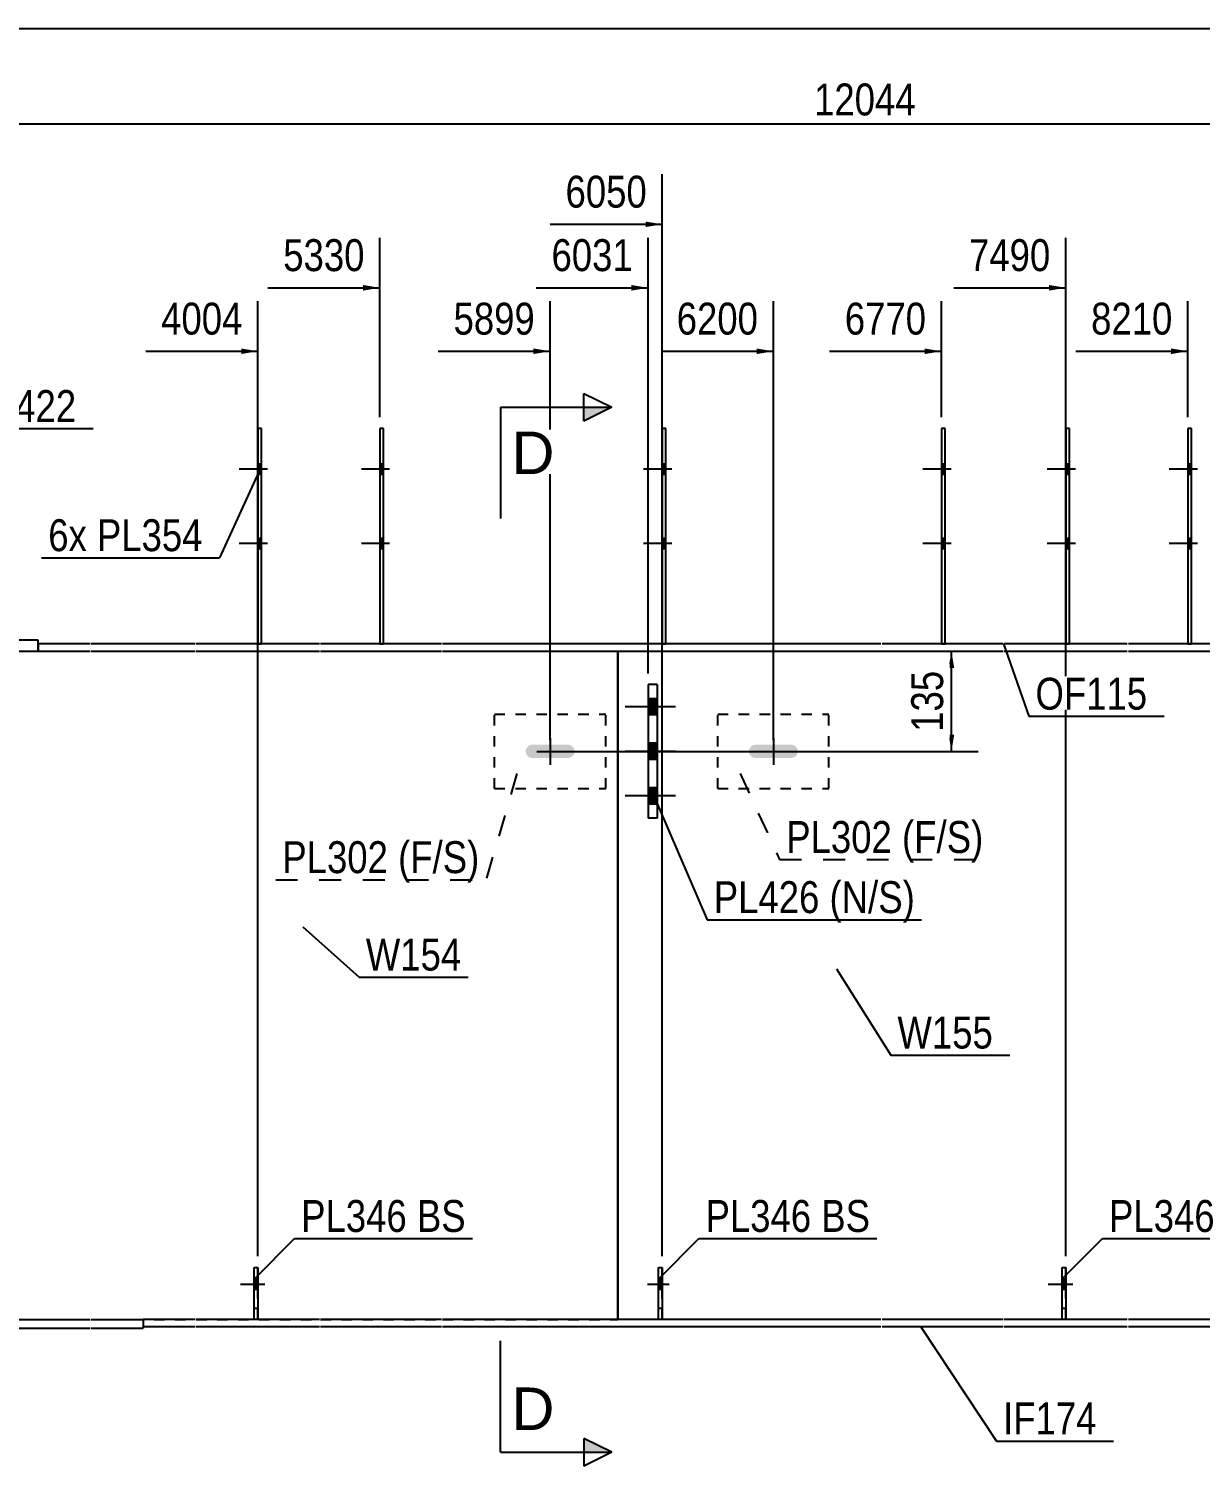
# Model space of a CAD drawing. Header units: millimetres. Extents: x -46 to 357, y -191 to 86.
# Drawn here: x 67.4 to 172.7, y -43.2 to 85.9 of the extents above; entities that cross this region are included whole.
import ezdxf

# ---------------------------------------------------------------- set-up
doc = ezdxf.new("R2010")
doc.units = ezdxf.units.MM
doc.linetypes.add('DXK_LINE_DOT1', pattern=[1.8814, 0.9407, -0.9407])
doc.linetypes.add('DXK_LINE_DOT2', pattern=[3.9198, 1.9599, -1.9599])
doc.styles.add('Arial', font='ARIAL.TTF', dxfattribs={"height": 0.2})
doc.styles.add('Arial Narrow', font='ARIALN.TTF', dxfattribs={"height": 0.2})

# ---------------------------------------------------------------- blocks, each defined once
blk = doc.blocks.new('Unknown-623514957-1211')
at = {"color": 5, "linetype": 'Continuous'}
blk.add_line((356.55, 85.89), (-43.45, 85.89), dxfattribs=at)
blk = doc.blocks.new('Part-623514957-1298 - 1232')
at = {"color": 2, "linetype": 'Continuous'}
for p, q in [((68.28, 30.67), (68.28, 30)), ((72.95, 30.67), (68.28, 30.67)), ((68.28, 30), (72.95, 30)), ((82.38, 30.67), (73.05, 30.67)), ((73.05, 30), (82.38, 30)), ((93.55, 30.67), (82.48, 30.67)), ((82.48, 30), (93.55, 30)), ((104.52, 30.67), (93.65, 30.67)), ((93.65, 30), (104.52, 30)), ((144, 30.67), (104.62, 30.67)), ((104.62, 30), (144, 30)), ((154.97, 30.67), (144.1, 30.67)), ((144.1, 30), (154.97, 30)), ((166.13, 30.67), (155.07, 30.67)), ((155.07, 30), (166.13, 30)), ((177.1, 30.67), (166.23, 30.67)), ((166.23, 30), (177.1, 30)), ((181.87, 30.67), (177.2, 30.67)), ((177.2, 30), (181.87, 30))]:
    blk.add_line(p, q, dxfattribs=at)
at = {"color": 7, "linetype": 'DXK_LINE_DOT1'}
blk.add_line((181.87, 30), (181.87, 30.67), dxfattribs=at)
blk = doc.blocks.new('Bolt-623514957-1241 - 1232')
at = {"linetype": 'Continuous'}
for points in [[(149.77, 45.87), (149.77, 46.8), (149.43, 46.8), (149.43, 45.87)], [(149.77, 45.87), (149.77, 46.8), (149.43, 46.8), (149.43, 45.87)], [(149.77, 39.2), (149.77, 40.13), (149.43, 40.13), (149.43, 39.2)], [(149.77, 39.2), (149.77, 40.13), (149.43, 40.13), (149.43, 39.2)]]:
    blk.add_hatch(color=3, dxfattribs=at).paths.add_polyline_path(points)
at = {"color": 3, "linetype": 'Continuous'}
for p, q in [((149.77, 46.8), (149.43, 46.8)), ((149.77, 46.8), (149.43, 46.8)), ((150.3, 46.33), (147.77, 46.33)), ((150.3, 46.33), (147.77, 46.33)), ((149.77, 45.87), (149.43, 45.87)), ((149.77, 45.87), (149.43, 45.87)), ((149.77, 40.13), (149.43, 40.13)), ((149.77, 40.13), (149.43, 40.13)), ((150.3, 39.67), (147.77, 39.67)), ((150.3, 39.67), (147.77, 39.67)), ((149.77, 39.2), (149.43, 39.2)), ((149.77, 39.2), (149.43, 39.2))]:
    blk.add_line(p, q, dxfattribs=at)
blk = doc.blocks.new('Bolt-623514957-1242 - 1232')
at = {"linetype": 'Continuous'}
for points in [[(171.9, 45.87), (171.9, 46.8), (171.57, 46.8), (171.57, 45.87)], [(171.9, 45.87), (171.9, 46.8), (171.57, 46.8), (171.57, 45.87)], [(171.9, 39.2), (171.9, 40.13), (171.57, 40.13), (171.57, 39.2)], [(171.9, 39.2), (171.9, 40.13), (171.57, 40.13), (171.57, 39.2)]]:
    blk.add_hatch(color=3, dxfattribs=at).paths.add_polyline_path(points)
at = {"color": 3, "linetype": 'Continuous'}
for p, q in [((171.9, 46.8), (171.57, 46.8)), ((171.9, 46.8), (171.57, 46.8)), ((172.43, 46.33), (169.9, 46.33)), ((172.43, 46.33), (169.9, 46.33)), ((171.9, 45.87), (171.57, 45.87)), ((171.9, 45.87), (171.57, 45.87)), ((171.9, 40.13), (171.57, 40.13)), ((171.9, 40.13), (171.57, 40.13)), ((172.43, 39.67), (169.9, 39.67)), ((172.43, 39.67), (169.9, 39.67)), ((171.9, 39.2), (171.57, 39.2)), ((171.9, 39.2), (171.57, 39.2))]:
    blk.add_line(p, q, dxfattribs=at)
blk = doc.blocks.new('Bolt-623514957-1246 - 1232')
at = {"linetype": 'Continuous'}
for points in [[(88.35, 45.87), (88.35, 46.8), (88.02, 46.8), (88.02, 45.87)], [(88.35, 45.87), (88.35, 46.8), (88.02, 46.8), (88.02, 45.87)], [(88.35, 39.2), (88.35, 40.13), (88.02, 40.13), (88.02, 39.2)], [(88.35, 39.2), (88.35, 40.13), (88.02, 40.13), (88.02, 39.2)]]:
    blk.add_hatch(color=3, dxfattribs=at).paths.add_polyline_path(points)
at = {"color": 3, "linetype": 'Continuous'}
for p, q in [((88.35, 46.8), (88.02, 46.8)), ((88.35, 46.8), (88.02, 46.8)), ((88.88, 46.33), (86.35, 46.33)), ((88.88, 46.33), (86.35, 46.33)), ((88.35, 45.87), (88.02, 45.87)), ((88.35, 45.87), (88.02, 45.87)), ((88.35, 40.13), (88.02, 40.13)), ((88.35, 40.13), (88.02, 40.13)), ((88.88, 39.67), (86.35, 39.67)), ((88.88, 39.67), (86.35, 39.67)), ((88.35, 39.2), (88.02, 39.2)), ((88.35, 39.2), (88.02, 39.2))]:
    blk.add_line(p, q, dxfattribs=at)
blk = doc.blocks.new('Bolt-623514957-1250 - 1232')
at = {"linetype": 'Continuous'}
blk.add_hatch(color=3, dxfattribs=at).paths.add_polyline_path([(116.44, 20.77), (116.48, 21), (116.44, 21.23), (116.31, 21.42), (116.11, 21.56), (115.88, 21.6), (112.68, 21.6), (112.45, 21.56), (112.26, 21.42), (112.13, 21.23), (112.08, 21), (112.13, 20.77), (112.26, 20.58), (112.45, 20.45), (112.68, 20.4), (115.88, 20.4), (116.11, 20.45), (116.31, 20.58)])
at = {"color": 3, "linetype": 'Continuous'}
for p, q in [((114.28, 22.2), (114.28, 19.8)), ((113.08, 21), (115.48, 21))]:
    blk.add_line(p, q, dxfattribs=at)
blk = doc.blocks.new('Part-623514957-1653 - 1232')
at = {"color": 7, "linetype": 'DXK_LINE_DOT1'}
for p, q in [((109.28, 17.67), (109.28, 24.33)), ((109.28, 24.33), (119.28, 24.33)), ((119.28, 17.67), (119.28, 24.33)), ((109.28, 17.67), (119.28, 17.67))]:
    blk.add_line(p, q, dxfattribs=at)
blk = doc.blocks.new('Bolt-623514957-1253 - 1232')
at = {"linetype": 'Continuous'}
blk.add_hatch(color=3, dxfattribs=at).paths.add_polyline_path([(136.49, 20.77), (136.53, 21), (136.49, 21.23), (136.36, 21.42), (136.16, 21.56), (135.93, 21.6), (132.73, 21.6), (132.51, 21.56), (132.31, 21.42), (132.18, 21.23), (132.13, 21), (132.18, 20.77), (132.31, 20.58), (132.51, 20.45), (132.73, 20.4), (135.93, 20.4), (136.16, 20.45), (136.36, 20.58)])
at = {"color": 3, "linetype": 'Continuous'}
for p, q in [((134.33, 22.2), (134.33, 19.8)), ((133.13, 21), (135.53, 21))]:
    blk.add_line(p, q, dxfattribs=at)
blk = doc.blocks.new('Part-623514957-1276 - 1232')
at = {"color": 2, "linetype": 'Continuous'}
for p, q in [((21.95, 31), (0, 31)), ((41.38, 31), (22.05, 31)), ((52.55, 31), (41.48, 31)), ((63.52, 31), (52.65, 31)), ((68.28, 31), (63.62, 31)), ((68.28, 30), (68.28, 31)), ((0, 30), (21.95, 30)), ((22.05, 30), (41.38, 30)), ((41.48, 30), (52.55, 30)), ((52.65, 30), (63.52, 30)), ((63.62, 30), (68.28, 30))]:
    blk.add_line(p, q, dxfattribs=at)
at = {"color": 7, "linetype": 'DXK_LINE_DOT1'}
blk.add_line((0, 31), (0, 30), dxfattribs=at)
blk = doc.blocks.new('Part-623514957-1364 - 1232')
at = {"color": 2, "linetype": 'Continuous'}
blk.add_line((120.37, -30), (120.37, 30), dxfattribs=at)
at = {"color": 7, "linetype": 'DXK_LINE_DOT1'}
for p, q in [((120.37, 30), (144, 30)), ((144.1, 30), (154.97, 30)), ((155.07, 30), (166.13, 30)), ((166.23, 30), (177.1, 30)), ((177.2, 30), (186.53, 30)), ((186.63, 30), (196.18, 30)), ((196.18, 30), (196.18, -30)), ((144, -30), (120.37, -30)), ((154.97, -30), (144.1, -30)), ((166.13, -30), (155.07, -30)), ((177.1, -30), (166.23, -30)), ((186.53, -30), (177.2, -30)), ((196.18, -30), (186.63, -30))]:
    blk.add_line(p, q, dxfattribs=at)
blk = doc.blocks.new('Part-623514957-1745 - 1232')
at = {"color": 2, "linetype": 'Continuous'}
for p, q in [((87.68, -30), (87.68, -25.33)), ((87.68, -25.33), (88.02, -25.33)), ((88.02, -25.33), (88.02, -30))]:
    blk.add_line(p, q, dxfattribs=at)
at = {"color": 7, "linetype": 'DXK_LINE_DOT1'}
blk.add_line((87.68, -29), (88.02, -29), dxfattribs=at)
blk = doc.blocks.new('Part-623514957-1408 - 1232')
at = {"color": 2, "linetype": 'Continuous'}
for p, q in [((0, -30), (21.95, -30)), ((0, -30.8), (21.95, -30.8)), ((22.05, -30), (41.38, -30)), ((22.05, -30.8), (41.38, -30.8)), ((41.48, -30), (52.55, -30)), ((41.48, -30.8), (52.55, -30.8)), ((52.65, -30), (63.52, -30)), ((52.65, -30.8), (63.52, -30.8)), ((63.62, -30), (72.95, -30)), ((63.62, -30.8), (72.95, -30.8)), ((73.05, -30), (77.72, -30)), ((73.05, -30.8), (77.72, -30.8)), ((77.72, -30), (77.72, -30.8))]:
    blk.add_line(p, q, dxfattribs=at)
at = {"color": 7, "linetype": 'DXK_LINE_DOT1'}
blk.add_line((0, -30), (0, -30.8), dxfattribs=at)
blk = doc.blocks.new('Part-623514957-1430 - 1232')
at = {"color": 2, "linetype": 'Continuous'}
for p, q in [((82.38, -30), (77.72, -30)), ((77.72, -30), (77.72, -30.67)), ((82.38, -30.67), (77.72, -30.67)), ((93.55, -30), (82.48, -30)), ((93.55, -30.67), (82.48, -30.67)), ((104.52, -30), (93.65, -30)), ((104.52, -30.67), (93.65, -30.67)), ((144, -30), (104.62, -30)), ((144, -30.67), (104.62, -30.67)), ((154.97, -30), (144.1, -30)), ((154.97, -30.67), (144.1, -30.67)), ((166.13, -30), (155.07, -30)), ((166.13, -30.67), (155.07, -30.67)), ((177.1, -30), (166.23, -30)), ((177.1, -30.67), (166.23, -30.67)), ((186.53, -30), (177.2, -30)), ((186.53, -30.67), (177.2, -30.67)), ((196.18, -30), (186.63, -30)), ((196.15, -30.67), (186.63, -30.67)), ((200.85, -31.17), (196.15, -30.67)), ((196.18, -30), (200.85, -30.5)), ((200.95, -31.63), (205.72, -32.14)), ((205.65, -32.81), (200.95, -32.3))]:
    blk.add_line(p, q, dxfattribs=at)
at = {"color": 7, "linetype": 'DXK_LINE_DOT1'}
blk.add_line((205.72, -32.14), (205.65, -32.81), dxfattribs=at)
blk = doc.blocks.new('Part-623514957-1725 - 1232')
at = {"color": 2, "linetype": 'Continuous'}
for p, q in [((160.27, -30), (160.27, -25.33)), ((160.27, -25.33), (160.6, -25.33)), ((160.6, -25.33), (160.6, -30))]:
    blk.add_line(p, q, dxfattribs=at)
at = {"color": 7, "linetype": 'DXK_LINE_DOT1'}
blk.add_line((160.27, -29), (160.6, -29), dxfattribs=at)
blk = doc.blocks.new('Part-623514957-1740 - 1232')
at = {"color": 7, "linetype": 'DXK_LINE_DOT1'}
for p, q in [((124.02, -30), (124.02, -25.33)), ((124.02, -25.33), (124.35, -25.33)), ((124.35, -30), (124.35, -25.33))]:
    blk.add_line(p, q, dxfattribs=at)
blk = doc.blocks.new('Part-623514957-1676 - 1232')
at = {"color": 7, "linetype": 'DXK_LINE_DOT1'}
for p, q in [((0, 30), (0, -30)), ((0, 30), (21.95, 30)), ((22.05, 30), (41.38, 30)), ((41.48, 30), (52.55, 30)), ((52.65, 30), (63.52, 30)), ((63.62, 30), (72.95, 30)), ((73.05, 30), (82.38, 30)), ((82.48, 30), (93.55, 30)), ((93.65, 30), (104.52, 30)), ((104.62, 30), (120.37, 30)), ((0, -30), (21.95, -30)), ((22.05, -30), (41.38, -30)), ((41.48, -30), (52.55, -30)), ((52.65, -30), (63.52, -30)), ((63.62, -30), (72.95, -30)), ((73.05, -30), (82.38, -30)), ((82.48, -30), (93.55, -30)), ((93.65, -30), (104.52, -30)), ((104.62, -30), (120.37, -30))]:
    blk.add_line(p, q, dxfattribs=at)
at = {"color": 2, "linetype": 'Continuous'}
blk.add_line((120.37, 30), (120.37, -30), dxfattribs=at)
blk = doc.blocks.new('Bolt-623514957-1927 - 1232')
at = {"color": 3, "linetype": 'DXK_LINE_DOT2'}
for p, q in [((161.23, -26.87), (159.03, -26.87)), ((160.6, -26.4), (160.27, -26.4)), ((160.6, -27.33), (160.27, -27.33))]:
    blk.add_line(p, q, dxfattribs=at)
blk = doc.blocks.new('Part-623514957-1750 - 1232')
at = {"color": 7, "linetype": 'DXK_LINE_DOT1'}
for p, q in [((87.68, -30), (87.68, -25.33)), ((87.68, -25.33), (88.02, -25.33)), ((88.02, -30), (88.02, -25.33))]:
    blk.add_line(p, q, dxfattribs=at)
blk = doc.blocks.new('Part-623514957-1626 - 1232')
at = {"color": 2, "linetype": 'Continuous'}
for p, q in [((123.88, 27), (123.08, 27)), ((123.08, 27), (123.08, 15)), ((123.88, 27), (123.88, 15)), ((123.88, 15), (123.08, 15))]:
    blk.add_line(p, q, dxfattribs=at)
blk = doc.blocks.new('Part-623514957-1648 - 1232')
at = {"color": 7, "linetype": 'DXK_LINE_DOT1'}
for p, q in [((129.33, 17.67), (129.33, 24.33)), ((129.33, 24.33), (139.33, 24.33)), ((139.33, 17.67), (139.33, 24.33)), ((129.33, 17.67), (139.33, 17.67))]:
    blk.add_line(p, q, dxfattribs=at)
blk = doc.blocks.new('Part-623514957-1782 - 1232')
at = {"color": 2, "linetype": 'Continuous'}
for p, q in [((124.68, 50), (124.35, 50)), ((124.35, 50), (124.35, 30.67)), ((124.68, 30.67), (124.68, 50))]:
    blk.add_line(p, q, dxfattribs=at)
at = {"color": 7, "linetype": 'DXK_LINE_DOT1'}
blk.add_line((124.35, 30.67), (124.68, 30.67), dxfattribs=at)
blk = doc.blocks.new('Bolt-623514957-1654 - 1232')
at = {"linetype": 'Continuous'}
for points in [[(123.88, 24.27), (123.88, 25.73), (123.08, 25.73), (123.08, 24.27)], [(123.88, 20.27), (123.88, 21.73), (123.08, 21.73), (123.08, 20.27)], [(123.88, 16.27), (123.88, 17.73), (123.08, 17.73), (123.08, 16.27)]]:
    blk.add_hatch(color=3, dxfattribs=at).paths.add_polyline_path(points)
at = {"color": 3, "linetype": 'Continuous'}
for p, q in [((125.55, 25), (121.02, 25)), ((123.88, 25.73), (123.08, 25.73)), ((123.88, 24.27), (123.08, 24.27)), ((125.55, 21), (121.02, 21)), ((123.88, 21.73), (123.08, 21.73)), ((123.88, 20.27), (123.08, 20.27)), ((125.55, 17), (121.02, 17)), ((123.88, 17.73), (123.08, 17.73)), ((123.88, 16.27), (123.08, 16.27))]:
    blk.add_line(p, q, dxfattribs=at)
blk = doc.blocks.new('Bolt-623514957-1916 - 1232')
at = {"linetype": 'Continuous'}
for points in [[(99.32, 45.87), (99.32, 46.8), (98.98, 46.8), (98.98, 45.87)], [(99.32, 45.87), (99.32, 46.8), (98.98, 46.8), (98.98, 45.87)], [(99.32, 39.2), (99.32, 40.13), (98.98, 40.13), (98.98, 39.2)], [(99.32, 39.2), (99.32, 40.13), (98.98, 40.13), (98.98, 39.2)]]:
    blk.add_hatch(color=3, dxfattribs=at).paths.add_polyline_path(points)
at = {"color": 3, "linetype": 'Continuous'}
for p, q in [((99.32, 46.8), (98.98, 46.8)), ((99.32, 46.8), (98.98, 46.8)), ((99.85, 46.33), (97.32, 46.33)), ((99.85, 46.33), (97.32, 46.33)), ((99.32, 45.87), (98.98, 45.87)), ((99.32, 45.87), (98.98, 45.87)), ((99.32, 40.13), (98.98, 40.13)), ((99.32, 40.13), (98.98, 40.13)), ((99.85, 39.67), (97.32, 39.67)), ((99.85, 39.67), (97.32, 39.67)), ((99.32, 39.2), (98.98, 39.2)), ((99.32, 39.2), (98.98, 39.2))]:
    blk.add_line(p, q, dxfattribs=at)
blk = doc.blocks.new('Part-623514957-1787 - 1232')
at = {"color": 2, "linetype": 'Continuous'}
for p, q in [((160.93, 50), (160.6, 50)), ((160.6, 50), (160.6, 30.67)), ((160.93, 30.67), (160.93, 50))]:
    blk.add_line(p, q, dxfattribs=at)
at = {"color": 7, "linetype": 'DXK_LINE_DOT1'}
blk.add_line((160.6, 30.67), (160.93, 30.67), dxfattribs=at)
blk = doc.blocks.new('Part-623514957-1730 - 1232')
at = {"color": 7, "linetype": 'DXK_LINE_DOT1'}
for p, q in [((160.27, -30), (160.27, -25.33)), ((160.27, -25.33), (160.6, -25.33)), ((160.6, -30), (160.6, -25.33))]:
    blk.add_line(p, q, dxfattribs=at)
blk = doc.blocks.new('Part-623514957-1735 - 1232')
at = {"color": 2, "linetype": 'Continuous'}
for p, q in [((124.02, -30), (124.02, -25.33)), ((124.02, -25.33), (124.35, -25.33)), ((124.35, -25.33), (124.35, -30))]:
    blk.add_line(p, q, dxfattribs=at)
at = {"color": 7, "linetype": 'DXK_LINE_DOT1'}
blk.add_line((124.02, -29), (124.35, -29), dxfattribs=at)
blk = doc.blocks.new('Part-623514957-1819 - 1232')
at = {"color": 2, "linetype": 'Continuous'}
for p, q in [((99.32, 50), (98.98, 50)), ((98.98, 50), (98.98, 30.67)), ((99.32, 30.67), (99.32, 50))]:
    blk.add_line(p, q, dxfattribs=at)
at = {"color": 7, "linetype": 'DXK_LINE_DOT1'}
blk.add_line((98.98, 30.67), (99.32, 30.67), dxfattribs=at)
blk = doc.blocks.new('Part-623514957-1824 - 1232')
at = {"color": 2, "linetype": 'Continuous'}
for p, q in [((149.77, 50), (149.43, 50)), ((149.43, 50), (149.43, 30.67)), ((149.77, 30.67), (149.77, 50))]:
    blk.add_line(p, q, dxfattribs=at)
at = {"color": 7, "linetype": 'DXK_LINE_DOT1'}
blk.add_line((149.43, 30.67), (149.77, 30.67), dxfattribs=at)
blk = doc.blocks.new('Part-623514957-1829 - 1232')
at = {"color": 2, "linetype": 'Continuous'}
for p, q in [((171.9, 50), (171.57, 50)), ((171.57, 50), (171.57, 30.67)), ((171.9, 30.67), (171.9, 50))]:
    blk.add_line(p, q, dxfattribs=at)
at = {"color": 7, "linetype": 'DXK_LINE_DOT1'}
blk.add_line((171.57, 30.67), (171.9, 30.67), dxfattribs=at)
blk = doc.blocks.new('Part-623514957-1883 - 1232')
at = {"color": 2, "linetype": 'Continuous'}
for p, q in [((88.35, 50), (88.02, 50)), ((88.02, 50), (88.02, 30.67)), ((88.35, 30.67), (88.35, 50))]:
    blk.add_line(p, q, dxfattribs=at)
at = {"color": 7, "linetype": 'DXK_LINE_DOT1'}
blk.add_line((88.02, 30.67), (88.35, 30.67), dxfattribs=at)
blk = doc.blocks.new('Bolt-623514957-1919 - 1232')
at = {"linetype": 'Continuous'}
for points in [[(160.93, 45.87), (160.93, 46.8), (160.6, 46.8), (160.6, 45.87)], [(160.93, 45.87), (160.93, 46.8), (160.6, 46.8), (160.6, 45.87)], [(160.93, 39.2), (160.93, 40.13), (160.6, 40.13), (160.6, 39.2)], [(160.93, 39.2), (160.93, 40.13), (160.6, 40.13), (160.6, 39.2)]]:
    blk.add_hatch(color=3, dxfattribs=at).paths.add_polyline_path(points)
at = {"color": 3, "linetype": 'Continuous'}
for p, q in [((160.93, 46.8), (160.6, 46.8)), ((160.93, 46.8), (160.6, 46.8)), ((161.47, 46.33), (158.93, 46.33)), ((161.47, 46.33), (158.93, 46.33)), ((160.93, 45.87), (160.6, 45.87)), ((160.93, 45.87), (160.6, 45.87)), ((160.93, 40.13), (160.6, 40.13)), ((160.93, 40.13), (160.6, 40.13)), ((161.47, 39.67), (158.93, 39.67)), ((161.47, 39.67), (158.93, 39.67)), ((160.93, 39.2), (160.6, 39.2)), ((160.93, 39.2), (160.6, 39.2))]:
    blk.add_line(p, q, dxfattribs=at)
blk = doc.blocks.new('Bolt-623514957-1920 - 1232')
at = {"linetype": 'Continuous'}
for points in [[(124.68, 45.87), (124.68, 46.8), (124.35, 46.8), (124.35, 45.87)], [(124.68, 45.87), (124.68, 46.8), (124.35, 46.8), (124.35, 45.87)], [(124.68, 39.2), (124.68, 40.13), (124.35, 40.13), (124.35, 39.2)], [(124.68, 39.2), (124.68, 40.13), (124.35, 40.13), (124.35, 39.2)]]:
    blk.add_hatch(color=3, dxfattribs=at).paths.add_polyline_path(points)
at = {"color": 3, "linetype": 'Continuous'}
for p, q in [((124.68, 46.8), (124.35, 46.8)), ((124.68, 46.8), (124.35, 46.8)), ((125.22, 46.33), (122.68, 46.33)), ((125.22, 46.33), (122.68, 46.33)), ((124.68, 45.87), (124.35, 45.87)), ((124.68, 45.87), (124.35, 45.87)), ((124.68, 40.13), (124.35, 40.13)), ((124.68, 40.13), (124.35, 40.13)), ((125.22, 39.67), (122.68, 39.67)), ((125.22, 39.67), (122.68, 39.67)), ((124.68, 39.2), (124.35, 39.2)), ((124.68, 39.2), (124.35, 39.2))]:
    blk.add_line(p, q, dxfattribs=at)
blk = doc.blocks.new('Bolt-623514957-1923 - 1232')
at = {"color": 3, "linetype": 'DXK_LINE_DOT2'}
for p, q in [((88.65, -26.87), (86.45, -26.87)), ((88.02, -26.4), (87.68, -26.4)), ((88.02, -27.33), (87.68, -27.33))]:
    blk.add_line(p, q, dxfattribs=at)
blk = doc.blocks.new('Bolt-623514957-1924 - 1232')
at = {"linetype": 'Continuous'}
blk.add_hatch(color=3, dxfattribs=at).paths.add_polyline_path([(88.02, -27.33), (88.02, -26.4), (87.68, -26.4), (87.68, -27.33)])
at = {"color": 3, "linetype": 'Continuous'}
for p, q in [((88.65, -26.87), (86.45, -26.87)), ((88.02, -26.4), (87.68, -26.4)), ((88.02, -27.33), (87.68, -27.33))]:
    blk.add_line(p, q, dxfattribs=at)
blk = doc.blocks.new('Bolt-623514957-1925 - 1232')
at = {"color": 3, "linetype": 'DXK_LINE_DOT2'}
for p, q in [((124.98, -26.87), (122.78, -26.87)), ((124.35, -26.4), (124.02, -26.4)), ((124.35, -27.33), (124.02, -27.33))]:
    blk.add_line(p, q, dxfattribs=at)
blk = doc.blocks.new('Bolt-623514957-1926 - 1232')
at = {"linetype": 'Continuous'}
blk.add_hatch(color=3, dxfattribs=at).paths.add_polyline_path([(124.35, -27.33), (124.35, -26.4), (124.02, -26.4), (124.02, -27.33)])
at = {"color": 3, "linetype": 'Continuous'}
for p, q in [((124.35, -26.4), (124.02, -26.4)), ((124.88, -26.87), (124.02, -26.87)), ((124.35, -27.33), (124.02, -27.33))]:
    blk.add_line(p, q, dxfattribs=at)
blk = doc.blocks.new('Bolt-623514957-1928 - 1232')
at = {"linetype": 'Continuous'}
blk.add_hatch(color=3, dxfattribs=at).paths.add_polyline_path([(160.6, -27.33), (160.6, -26.4), (160.27, -26.4), (160.27, -27.33)])
at = {"color": 3, "linetype": 'Continuous'}
for p, q in [((161.23, -26.87), (159.03, -26.87)), ((160.6, -26.4), (160.27, -26.4)), ((160.6, -27.33), (160.27, -27.33))]:
    blk.add_line(p, q, dxfattribs=at)
blk = doc.blocks.new('StraightDimension-623514957-12446 - 1232')
at = {"linetype": 'Continuous'}
blk.add_hatch(color=7, dxfattribs=at).paths.add_polyline_path([(97.48, 62.88), (98.98, 62.63), (97.48, 62.38)])
at = {"color": 7, "linetype": 'Continuous'}
for p, q in [((98.98, 51), (98.98, 67.13)), ((88.92, 62.63), (98.98, 62.63))]:
    blk.add_line(p, q, dxfattribs=at)
at = {"color": 0}
blk.add_wipeout([(98.21, 63.53), (98.21, 67.73), (89.7, 67.73), (89.7, 63.53)], dxfattribs=at)
at = {"color": 3, "style": 'Arial Narrow'}
blk.add_text('5330', height=2.863, dxfattribs=at).set_placement((90.3, 64.13))
blk = doc.blocks.new('StraightDimension-623514957-2216 - 1232')
at = {"linetype": 'Continuous'}
for points in [[(150.08, 28.5), (150.33, 30), (150.58, 28.5)], [(150.58, 22.5), (150.33, 21), (150.08, 22.5)]]:
    blk.add_hatch(color=7, dxfattribs=at).paths.add_polyline_path(points)
at = {"color": 7, "linetype": 'Continuous'}
for p, q in [((115.28, 30), (152.73, 30)), ((150.33, 21), (150.33, 30)), ((115.28, 21), (152.73, 21))]:
    blk.add_line(p, q, dxfattribs=at)
at = {"color": 0}
blk.add_wipeout([(150.18, 28.84), (145.98, 28.84), (145.98, 22.16), (150.18, 22.16)], dxfattribs=at)
at = {"color": 3, "style": 'Arial Narrow'}
blk.add_text('135', height=2.863, rotation=90.0002, dxfattribs=at).set_placement((149.58, 22.76))
blk = doc.blocks.new('StraightDimension-623514957-2621 - 1232')
at = {"color": 7, "linetype": 'Continuous'}
blk.add_line((-1.33, 77.36), (286.46, 77.36), dxfattribs=at)
at = {"color": 0}
blk.add_wipeout([(147.73, 77.51), (147.73, 81.71), (137.39, 81.71), (137.39, 77.51)], dxfattribs=at)
at = {"color": 3, "style": 'Arial Narrow'}
blk.add_text('12044', height=2.863, dxfattribs=at).set_placement((137.99, 78.11))
blk = doc.blocks.new('StraightDimension-623514957-12439 - 1232')
at = {"linetype": 'Continuous'}
blk.add_hatch(color=7, dxfattribs=at).paths.add_polyline_path([(170.07, 57.18), (171.57, 56.93), (170.07, 56.68)])
at = {"color": 7, "linetype": 'Continuous'}
for p, q in [((171.57, 51), (171.57, 61.43)), ((161.51, 56.93), (171.57, 56.93))]:
    blk.add_line(p, q, dxfattribs=at)
at = {"color": 0}
blk.add_wipeout([(170.79, 57.83), (170.79, 62.03), (162.28, 62.03), (162.28, 57.83)], dxfattribs=at)
at = {"color": 3, "style": 'Arial Narrow'}
blk.add_text('8210', height=2.863, dxfattribs=at).set_placement((162.88, 58.43))
blk = doc.blocks.new('StraightDimension-623514957-12440 - 1232')
at = {"linetype": 'Continuous'}
blk.add_hatch(color=7, dxfattribs=at).paths.add_polyline_path([(159.1, 62.88), (160.6, 62.63), (159.1, 62.38)])
at = {"color": 7, "linetype": 'Continuous'}
for p, q in [((160.6, -24.33), (160.6, 67.13)), ((150.54, 62.63), (160.6, 62.63))]:
    blk.add_line(p, q, dxfattribs=at)
at = {"color": 0}
blk.add_wipeout([(159.83, 63.53), (159.83, 67.73), (151.31, 67.73), (151.31, 63.53)], dxfattribs=at)
at = {"color": 3, "style": 'Arial Narrow'}
blk.add_text('7490', height=2.863, dxfattribs=at).set_placement((151.91, 64.13))
blk = doc.blocks.new('StraightDimension-623514957-12441 - 1232')
at = {"linetype": 'Continuous'}
blk.add_hatch(color=7, dxfattribs=at).paths.add_polyline_path([(147.93, 57.18), (149.43, 56.93), (147.93, 56.68)])
at = {"color": 7, "linetype": 'Continuous'}
for p, q in [((149.43, 51), (149.43, 61.43)), ((139.37, 56.93), (149.43, 56.93))]:
    blk.add_line(p, q, dxfattribs=at)
at = {"color": 0}
blk.add_wipeout([(148.66, 57.83), (148.66, 62.03), (140.15, 62.03), (140.15, 57.83)], dxfattribs=at)
at = {"color": 3, "style": 'Arial Narrow'}
blk.add_text('6770', height=2.863, dxfattribs=at).set_placement((140.75, 58.43))
blk = doc.blocks.new('StraightDimension-623514957-12442 - 1232')
at = {"linetype": 'Continuous'}
blk.add_hatch(color=7, dxfattribs=at).paths.add_polyline_path([(132.83, 57.18), (134.33, 56.93), (132.83, 56.68)])
at = {"color": 7, "linetype": 'Continuous'}
for p, q in [((134.33, 22), (134.33, 61.43)), ((124.27, 56.93), (134.33, 56.93))]:
    blk.add_line(p, q, dxfattribs=at)
at = {"color": 0}
blk.add_wipeout([(133.56, 57.83), (133.56, 62.03), (125.05, 62.03), (125.05, 57.83)], dxfattribs=at)
at = {"color": 3, "style": 'Arial Narrow'}
blk.add_text('6200', height=2.863, dxfattribs=at).set_placement((125.65, 58.43))
blk = doc.blocks.new('StraightDimension-623514957-12443 - 1232')
at = {"linetype": 'Continuous'}
blk.add_hatch(color=7, dxfattribs=at).paths.add_polyline_path([(122.85, 68.58), (124.35, 68.33), (122.85, 68.08)])
at = {"color": 7, "linetype": 'Continuous'}
for p, q in [((124.35, -24.33), (124.35, 72.83)), ((114.29, 68.33), (124.35, 68.33))]:
    blk.add_line(p, q, dxfattribs=at)
at = {"color": 0}
blk.add_wipeout([(123.58, 69.23), (123.58, 73.43), (115.06, 73.43), (115.06, 69.23)], dxfattribs=at)
at = {"color": 3, "style": 'Arial Narrow'}
blk.add_text('6050', height=2.863, dxfattribs=at).set_placement((115.66, 69.83))
blk = doc.blocks.new('StraightDimension-623514957-12444 - 1232')
at = {"linetype": 'Continuous'}
blk.add_hatch(color=7, dxfattribs=at).paths.add_polyline_path([(121.58, 62.88), (123.08, 62.63), (121.58, 62.38)])
at = {"color": 7, "linetype": 'Continuous'}
for p, q in [((123.08, 28), (123.08, 67.13)), ((113.02, 62.63), (123.08, 62.63))]:
    blk.add_line(p, q, dxfattribs=at)
at = {"color": 0}
blk.add_wipeout([(122.31, 63.53), (122.31, 67.73), (113.8, 67.73), (113.8, 63.53)], dxfattribs=at)
at = {"color": 3, "style": 'Arial Narrow'}
blk.add_text('6031', height=2.863, dxfattribs=at).set_placement((114.4, 64.13))
blk = doc.blocks.new('StraightDimension-623514957-12445 - 1232')
at = {"linetype": 'Continuous'}
blk.add_hatch(color=7, dxfattribs=at).paths.add_polyline_path([(112.78, 57.18), (114.28, 56.93), (112.78, 56.68)])
at = {"color": 7, "linetype": 'Continuous'}
for p, q in [((114.28, 22), (114.28, 61.43)), ((104.22, 56.93), (114.28, 56.93))]:
    blk.add_line(p, q, dxfattribs=at)
at = {"color": 0}
blk.add_wipeout([(113.51, 57.83), (113.51, 62.03), (105, 62.03), (105, 57.83)], dxfattribs=at)
at = {"color": 3, "style": 'Arial Narrow'}
blk.add_text('5899', height=2.863, dxfattribs=at).set_placement((105.6, 58.43))
blk = doc.blocks.new('StraightDimension-623514957-12447 - 1232')
at = {"linetype": 'Continuous'}
blk.add_hatch(color=7, dxfattribs=at).paths.add_polyline_path([(86.52, 57.18), (88.02, 56.93), (86.52, 56.68)])
at = {"color": 7, "linetype": 'Continuous'}
for p, q in [((88.02, -24.33), (88.02, 61.43)), ((77.95, 56.93), (88.02, 56.93))]:
    blk.add_line(p, q, dxfattribs=at)
at = {"color": 0}
blk.add_wipeout([(87.24, 57.83), (87.24, 62.03), (78.73, 62.03), (78.73, 57.83)], dxfattribs=at)
at = {"color": 3, "style": 'Arial Narrow'}
blk.add_text('4004', height=2.863, dxfattribs=at).set_placement((79.33, 58.43))
blk = doc.blocks.new('Mark-623514957-1426 - 1232')
at = {"color": 0}
blk.add_wipeout([(163.38, -40.33), (163.38, -37.33), (154.97, -37.33), (154.97, -40.33)], dxfattribs=at)
blk.add_wipeout([(163.38, -40.33), (163.38, -37.33), (154.97, -37.33), (154.97, -40.33)], dxfattribs=at)
at = {"color": 7, "linetype": 'Continuous'}
for p, q in [((147.57, -30.67), (154.37, -40.93)), ((154.37, -40.93), (164.88, -40.93))]:
    blk.add_line(p, q, dxfattribs=at)
at = {"color": 3, "style": 'Arial Narrow'}
blk.add_text('IF174', height=2.863, dxfattribs=at).set_placement((154.97, -40.33))
blk = doc.blocks.new('Mark-623514957-1360 - 1232')
at = {"color": 0}
blk.add_wipeout([(154.07, -5.68), (154.07, -2.68), (145.48, -2.68), (145.48, -5.68)], dxfattribs=at)
blk.add_wipeout([(154.07, -5.68), (154.07, -2.68), (145.48, -2.68), (145.48, -5.68)], dxfattribs=at)
at = {"color": 7, "linetype": 'Continuous'}
for p, q in [((140.01, 1.46), (144.88, -6.28)), ((144.88, -6.28), (155.57, -6.28))]:
    blk.add_line(p, q, dxfattribs=at)
at = {"color": 3, "style": 'Arial Narrow'}
blk.add_text('W155', height=2.863, dxfattribs=at).set_placement((145.48, -5.68))
blk = doc.blocks.new('Mark-623514957-1294 - 1232')
at = {"color": 0}
blk.add_wipeout([(167.93, 24.75), (167.93, 27.75), (157.88, 27.75), (157.88, 24.75)], dxfattribs=at)
blk.add_wipeout([(167.93, 24.75), (167.93, 27.75), (157.88, 27.75), (157.88, 24.75)], dxfattribs=at)
at = {"color": 7, "linetype": 'Continuous'}
for p, q in [((155.01, 30.67), (157.28, 24.15)), ((157.28, 24.15), (169.43, 24.15))]:
    blk.add_line(p, q, dxfattribs=at)
at = {"color": 3, "style": 'Arial Narrow'}
blk.add_text('OF115', height=2.863, dxfattribs=at).set_placement((157.88, 24.75))
blk = doc.blocks.new('Mark-623514957-1622 - 1232')
at = {"color": 0}
for points in [[(138.48, 6.48), (138.48, 9.48), (128.98, 9.48), (128.98, 6.48)], [(147.05, 6.48), (147.05, 9.48), (139.38, 9.48), (139.38, 6.48)]]:
    blk.add_wipeout(points, dxfattribs=at)
for points in [[(138.48, 6.48), (138.48, 9.48), (128.98, 9.48), (128.98, 6.48)], [(147.05, 6.48), (147.05, 9.48), (139.38, 9.48), (139.38, 6.48)]]:
    blk.add_wipeout(points, dxfattribs=at)
at = {"color": 7, "linetype": 'Continuous'}
for p, q in [((123.27, 17.77), (128.38, 5.88)), ((128.38, 5.88), (147.65, 5.88))]:
    blk.add_line(p, q, dxfattribs=at)
at = {"color": 3, "style": 'Arial Narrow'}
for s, p in [('PL426', (128.98, 6.48)), ('(N/', (139.38, 6.48)), ('S)', (143.76, 6.48))]:
    blk.add_text(s, height=2.863, dxfattribs=at).set_placement(p)
blk = doc.blocks.new('Mark-623514957-1644 - 1232')
at = {"color": 0}
for points in [[(144.99, 11.88), (144.99, 14.88), (135.49, 14.88), (135.49, 11.88)], [(153.19, 11.88), (153.19, 14.88), (145.89, 14.88), (145.89, 11.88)]]:
    blk.add_wipeout(points, dxfattribs=at)
for points in [[(144.99, 11.88), (144.99, 14.88), (135.49, 14.88), (135.49, 11.88)], [(153.19, 11.88), (153.19, 14.88), (145.89, 14.88), (145.89, 11.88)]]:
    blk.add_wipeout(points, dxfattribs=at)
at = {"color": 7, "linetype": 'DXK_LINE_DOT2'}
for p, q in [((131.35, 19.02), (134.89, 11.28)), ((134.89, 11.28), (153.79, 11.28))]:
    blk.add_line(p, q, dxfattribs=at)
at = {"color": 3, "style": 'Arial Narrow'}
for s, p in [('PL302', (135.49, 11.88)), ('(F/', (145.89, 11.88)), ('S)', (149.91, 11.88))]:
    blk.add_text(s, height=2.863, dxfattribs=at).set_placement(p)
blk = doc.blocks.new('Mark-623514957-1649 - 1232')
at = {"color": 0}
for points in [[(99.72, 10.07), (99.72, 13.07), (90.22, 13.07), (90.22, 10.07)], [(107.92, 10.07), (107.92, 13.07), (100.62, 13.07), (100.62, 10.07)]]:
    blk.add_wipeout(points, dxfattribs=at)
for points in [[(99.72, 10.07), (99.72, 13.07), (90.22, 13.07), (90.22, 10.07)], [(107.92, 10.07), (107.92, 13.07), (100.62, 13.07), (100.62, 10.07)]]:
    blk.add_wipeout(points, dxfattribs=at)
at = {"color": 7, "linetype": 'DXK_LINE_DOT2'}
for p in [(111.3, 19.02), (89.62, 9.47)]:
    blk.add_line(p, (108.52, 9.47), dxfattribs=at)
at = {"color": 3, "style": 'Arial Narrow'}
for s, p in [('PL302', (90.22, 10.07)), ('(F/', (100.62, 10.07)), ('S)', (104.63, 10.07))]:
    blk.add_text(s, height=2.863, dxfattribs=at).set_placement(p)
blk = doc.blocks.new('Mark-623514957-1672 - 1232')
at = {"color": 0}
blk.add_wipeout([(106.31, 1.32), (106.31, 4.32), (97.72, 4.32), (97.72, 1.32)], dxfattribs=at)
blk.add_wipeout([(106.31, 1.32), (106.31, 4.32), (97.72, 4.32), (97.72, 1.32)], dxfattribs=at)
at = {"color": 7, "linetype": 'Continuous'}
for p, q in [((92.06, 5.24), (97.12, 0.72)), ((97.12, 0.72), (106.91, 0.72))]:
    blk.add_line(p, q, dxfattribs=at)
at = {"color": 3, "style": 'Arial Narrow'}
blk.add_text('W154', height=2.863, dxfattribs=at).set_placement((97.72, 1.32))
blk = doc.blocks.new('Mark-623514957-1810 - 1232')
at = {"color": 0}
blk.add_wipeout([(71.71, 50.58), (71.71, 53.58), (62.21, 53.58), (62.21, 50.58)], dxfattribs=at)
blk.add_wipeout([(71.71, 50.58), (71.71, 53.58), (62.21, 53.58), (62.21, 50.58)], dxfattribs=at)
at = {"color": 7, "linetype": 'Continuous'}
for p, q in [((58.07, 46.45), (61.61, 49.98)), ((61.61, 49.98), (73.21, 49.98))]:
    blk.add_line(p, q, dxfattribs=at)
at = {"color": 3, "style": 'Arial Narrow'}
blk.add_text('PL422', height=2.863, dxfattribs=at).set_placement((62.21, 50.58))
blk = doc.blocks.new('MarkSet-623514957-2676 - 1232')
at = {"color": 7, "linetype": 'Continuous'}
blk.add_line((88.1, 46.11), (84.57, 38.38), dxfattribs=at)
at = {"color": 0}
for points in [[(72.66, 38.98), (72.66, 41.98), (69.19, 41.98), (69.19, 38.98)], [(83.07, 38.98), (83.07, 41.98), (73.56, 41.98), (73.56, 38.98)]]:
    blk.add_wipeout(points, dxfattribs=at)
for points in [[(72.66, 38.98), (72.66, 41.98), (69.19, 41.98), (69.19, 38.98)], [(83.07, 38.98), (83.07, 41.98), (73.56, 41.98), (73.56, 38.98)]]:
    blk.add_wipeout(points, dxfattribs=at)
at = {"color": 7, "linetype": 'Continuous'}
blk.add_line((68.59, 38.38), (84.57, 38.38), dxfattribs=at)
at = {"color": 3, "style": 'Arial Narrow'}
for s, p in [('6x', (69.19, 38.98)), ('PL354', (73.56, 38.98))]:
    blk.add_text(s, height=2.863, dxfattribs=at).set_placement(p)
blk = doc.blocks.new('MarkSet-623514957-2692 - 1232')
at = {"color": 0}
for points in [[(173.99, -22.15), (173.99, -19.15), (164.49, -19.15), (164.49, -22.15)], [(179.28, -22.15), (179.28, -19.15), (174.89, -19.15), (174.89, -22.15)]]:
    blk.add_wipeout(points, dxfattribs=at)
for points in [[(173.99, -22.15), (173.99, -19.15), (164.49, -19.15), (164.49, -22.15)], [(179.28, -22.15), (179.28, -19.15), (174.89, -19.15), (174.89, -22.15)]]:
    blk.add_wipeout(points, dxfattribs=at)
at = {"color": 7, "linetype": 'Continuous'}
for p, q in [((160.35, -26.29), (163.89, -22.75)), ((163.89, -22.75), (179.88, -22.75))]:
    blk.add_line(p, q, dxfattribs=at)
at = {"color": 3, "style": 'Arial Narrow'}
for s, p in [('PL346', (164.49, -22.15)), ('BS', (174.89, -22.15))]:
    blk.add_text(s, height=2.863, dxfattribs=at).set_placement(p)
blk = doc.blocks.new('MarkSet-623514957-2698 - 1232')
at = {"color": 0}
for points in [[(137.74, -22.15), (137.74, -19.15), (128.24, -19.15), (128.24, -22.15)], [(143.03, -22.15), (143.03, -19.15), (138.64, -19.15), (138.64, -22.15)]]:
    blk.add_wipeout(points, dxfattribs=at)
for points in [[(137.74, -22.15), (137.74, -19.15), (128.24, -19.15), (128.24, -22.15)], [(143.03, -22.15), (143.03, -19.15), (138.64, -19.15), (138.64, -22.15)]]:
    blk.add_wipeout(points, dxfattribs=at)
at = {"color": 7, "linetype": 'Continuous'}
for p, q in [((124.1, -26.29), (127.64, -22.75)), ((127.64, -22.75), (143.63, -22.75))]:
    blk.add_line(p, q, dxfattribs=at)
at = {"color": 3, "style": 'Arial Narrow'}
for s, p in [('PL346', (128.24, -22.15)), ('BS', (138.64, -22.15))]:
    blk.add_text(s, height=2.863, dxfattribs=at).set_placement(p)
blk = doc.blocks.new('MarkSet-623514957-2704 - 1232')
at = {"color": 0}
for points in [[(101.41, -22.15), (101.41, -19.15), (91.91, -19.15), (91.91, -22.15)], [(106.69, -22.15), (106.69, -19.15), (102.31, -19.15), (102.31, -22.15)]]:
    blk.add_wipeout(points, dxfattribs=at)
for points in [[(101.41, -22.15), (101.41, -19.15), (91.91, -19.15), (91.91, -22.15)], [(106.69, -22.15), (106.69, -19.15), (102.31, -19.15), (102.31, -22.15)]]:
    blk.add_wipeout(points, dxfattribs=at)
at = {"color": 7, "linetype": 'Continuous'}
for p, q in [((87.77, -26.29), (91.31, -22.75)), ((91.31, -22.75), (107.29, -22.75))]:
    blk.add_line(p, q, dxfattribs=at)
at = {"color": 3, "style": 'Arial Narrow'}
for s, p in [('PL346', (91.91, -22.15)), ('BS', (102.31, -22.15))]:
    blk.add_text(s, height=2.863, dxfattribs=at).set_placement(p)
blk = doc.blocks.new('SectionMark-623514957-7915 - 1232')
at = {"linetype": 'Continuous'}
for points in [[(117.31, 50.65), (117.31, 51.9), (119.81, 51.9)], [(117.31, -41.94), (117.31, -40.69), (119.81, -41.94)]]:
    blk.add_hatch(color=30, dxfattribs=at).paths.add_polyline_path(points)
at = {"color": 30, "linetype": 'Continuous'}
for p, q in [((117.31, 50.65), (117.31, 53.15)), ((117.31, 53.15), (119.81, 51.9)), ((109.81, 51.9), (109.81, 41.9)), ((109.81, 51.9), (119.81, 51.9)), ((119.81, 51.9), (117.31, 50.65)), ((109.81, -41.94), (109.81, -31.94)), ((119.81, -41.94), (117.31, -40.69)), ((117.31, -40.69), (117.31, -43.19)), ((109.81, -41.94), (119.81, -41.94)), ((119.81, -41.94), (117.31, -43.19))]:
    blk.add_line(p, q, dxfattribs=at)
at = {"color": 0, "linetype": 'Continuous'}
for points in [[(114.66, 45.9), (114.66, 49.9), (110.81, 49.9), (110.81, 45.9)], [(114.66, -39.94), (114.66, -35.94), (110.81, -35.94), (110.81, -39.94)]]:
    blk.add_wipeout(points, dxfattribs=at)
at = {"color": 96, "linetype": 'Continuous', "style": 'Arial'}
for p in [(110.81, 45.9), (110.81, -39.94)]:
    blk.add_text('D', height=3.82, dxfattribs=at).set_placement(p)

msp = doc.modelspace()

# ---------------------------------------------------------------- block references
for name in ['Unknown-623514957-1211', 'Part-623514957-1883 - 1232', 'Part-623514957-1819 - 1232', 'Part-623514957-1782 - 1232', 'Part-623514957-1824 - 1232', 'Part-623514957-1787 - 1232', 'Part-623514957-1829 - 1232', 'Bolt-623514957-1246 - 1232', 'Bolt-623514957-1916 - 1232', 'Bolt-623514957-1920 - 1232', 'Bolt-623514957-1241 - 1232', 'Bolt-623514957-1919 - 1232', 'Bolt-623514957-1242 - 1232', 'Part-623514957-1276 - 1232', 'Part-623514957-1676 - 1232', 'Part-623514957-1298 - 1232', 'Part-623514957-1364 - 1232', 'Part-623514957-1626 - 1232', 'Bolt-623514957-1654 - 1232', 'Part-623514957-1653 - 1232', 'Part-623514957-1648 - 1232', 'Bolt-623514957-1250 - 1232', 'Bolt-623514957-1253 - 1232', 'Part-623514957-1745 - 1232', 'Part-623514957-1750 - 1232', 'Part-623514957-1740 - 1232', 'Part-623514957-1735 - 1232', 'Part-623514957-1725 - 1232', 'Part-623514957-1730 - 1232', 'Bolt-623514957-1923 - 1232', 'Bolt-623514957-1924 - 1232', 'Bolt-623514957-1925 - 1232', 'Bolt-623514957-1926 - 1232', 'Bolt-623514957-1927 - 1232', 'Bolt-623514957-1928 - 1232', 'Part-623514957-1408 - 1232', 'Part-623514957-1430 - 1232']:
    msp.add_blockref(name, (0, 0))

# ---------------------------------------------------------------- next in the draw order: block references
for name in ['StraightDimension-623514957-12446 - 1232', 'StraightDimension-623514957-2216 - 1232', 'Mark-623514957-1649 - 1232', 'Mark-623514957-1672 - 1232', 'Mark-623514957-1426 - 1232']:
    msp.add_blockref(name, (0, 0))

# ---------------------------------------------------------------- next in the draw order: block references
msp.add_blockref('StraightDimension-623514957-2621 - 1232', (0, 0))

# ---------------------------------------------------------------- next in the draw order: block references
for name in ['StraightDimension-623514957-12440 - 1232', 'StraightDimension-623514957-12447 - 1232', 'StraightDimension-623514957-12442 - 1232', 'StraightDimension-623514957-12441 - 1232', 'StraightDimension-623514957-12439 - 1232', 'Mark-623514957-1810 - 1232']:
    msp.add_blockref(name, (0, 0))

# ---------------------------------------------------------------- next in the draw order: block references
for name in ['StraightDimension-623514957-12443 - 1232', 'MarkSet-623514957-2676 - 1232', 'Mark-623514957-1294 - 1232', 'Mark-623514957-1360 - 1232', 'MarkSet-623514957-2704 - 1232', 'MarkSet-623514957-2692 - 1232']:
    msp.add_blockref(name, (0, 0))

# ---------------------------------------------------------------- next in the draw order: block references
for name in ['StraightDimension-623514957-12444 - 1232', 'Mark-623514957-1622 - 1232', 'MarkSet-623514957-2698 - 1232']:
    msp.add_blockref(name, (0, 0))

# ---------------------------------------------------------------- next in the draw order: block references
for name in ['StraightDimension-623514957-12445 - 1232', 'Mark-623514957-1644 - 1232']:
    msp.add_blockref(name, (0, 0))

# ---------------------------------------------------------------- next in the draw order: block references
msp.add_blockref('SectionMark-623514957-7915 - 1232', (0, 0))

doc.saveas('drawing.dxf')
